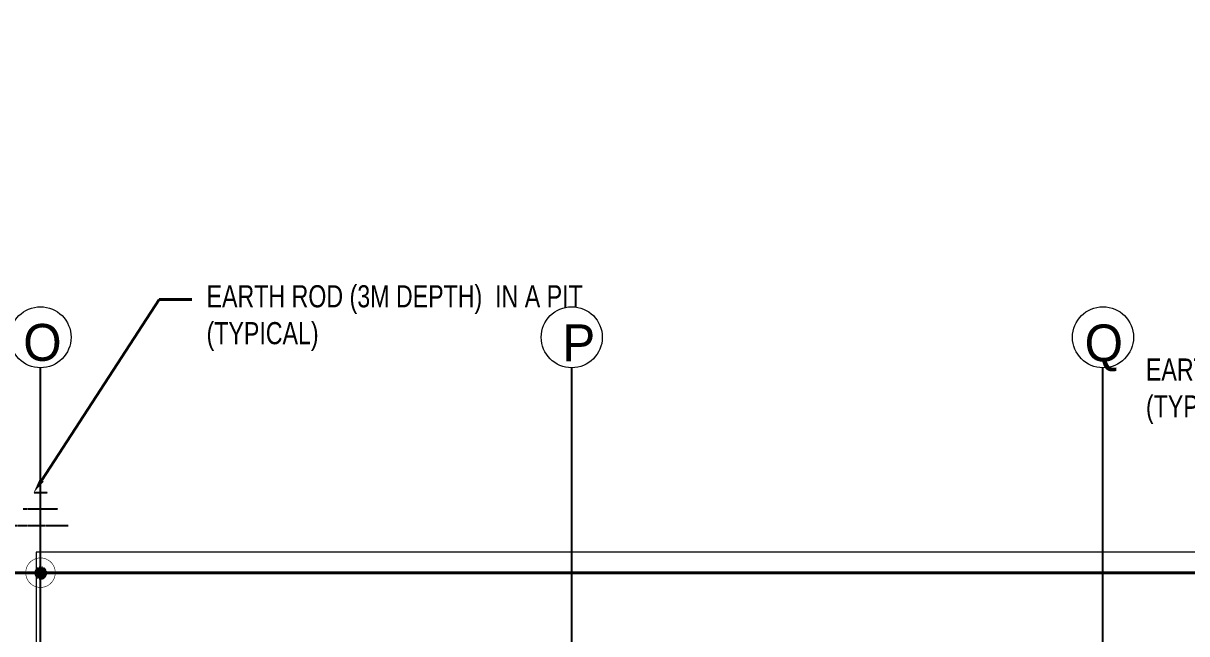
# Model space of a CAD drawing. Header units: metres. Extents: x -18745 to 220762, y -1579758 to -1356048.
# Drawn here: x 187880 to 203648, y -1454801 to -1446520 of the extents above; entities that cross this region are included whole.
import ezdxf
from ezdxf import colors
from ezdxf.entities.mleader import LeaderData, LeaderLine
from ezdxf.math import Vec2, Vec3

# ---------------------------------------------------------------- set-up
doc = ezdxf.new("R2010")
doc.units = ezdxf.units.M
for name, pattern in [('DASHDOTX2', [50.8, 25.4, -12.7, 0, -12.7]), ('DASHED2', [0.375, 0.25, -0.125]), ('PHANTOMX2', [5, 2.5, -0.5, 0.5, -0.5, 0.5, -0.5])]:
    doc.linetypes.add(name, pattern=pattern)
doc.layers.get('0').update_dxf_attribs({"lineweight": 0})
doc.layers.add('0E-PW-GRD', color=6, linetype='Continuous')
doc.layers.add('A-100 - Copy$0$axes', color=8, linetype='Continuous')
for name, color, linetype, lineweight in [('A-100 - Copy$0$AxisBalloons_2', 8, 'Continuous', 0), ('A-100 - Copy$0$Proj', 8, 'Continuous', 0), ('A-100 - Copy$0$TEXT', 8, 'Continuous', 0), ('E-GRND', 94, 'DASHED2', 40)]:
    doc.layers.add(name, color=color, linetype=linetype, lineweight=lineweight)
doc.styles.add('A-100 - Copy$0$Standard', font='GOTHIC.TTF')
doc.styles.add('ROMANS', font='romans.shx', dxfattribs={"width": 0.85})

# ---------------------------------------------------------------- blocks, each defined once
blk = doc.blocks.new('GROUND-ROD1')
at = {"layer": 'E-GRND', "linetype": 'ByBlock', "lineweight": -2}
h = blk.add_hatch(color=256, dxfattribs=at)
edge = h.paths.add_edge_path(flags=0)
edge.add_arc((-6, 4), 76.2, 0, 180)
edge.add_arc((-6, 4), 76.2, 180, 360)
for p, q in [((-650, -373), (-650, 373)), ((-876, -237), (-876, 237)), ((-1097, -92), (-1097, 95)), ((-2, 0), (-650, 0))]:
    blk.add_line(p, q, dxfattribs=at)
at = {"layer": 'E-GRND', "const_width": 8}
blk.add_lwpolyline([(111, -159, -2.025962), (111, 159, -0.493593), (111, -159, 0.493593)], format="xyb", dxfattribs=at)
at = {"layer": 'E-GRND', "linetype": 'ByBlock', "lineweight": -2}
for start, end in [(360, 180), (180, 360)]:
    blk.add_arc((-6, 4), 76.2, start, end, dxfattribs=at)
blk = doc.blocks.new('_Origin')
at = {"color": 0, "linetype": 'ByBlock', "lineweight": -2}
blk.add_line((0, 0), (-1, 0), dxfattribs=at)
blk.add_circle((0, 0), 0.5, dxfattribs=at)
blk = doc.blocks.new('A-100 - Copy')
at = {"layer": 'A-100 - Copy$0$axes'}
for p, q in [((188113.3, -1477297.4, 0), (188113.3, -1451192.7, 0)), ((195313.3, -1477297.4, 0), (195313.3, -1451192.7, 0)), ((195313.3, -1477297.4, 0), (195313.3, -1451192.7, 0)), ((202513.3, -1477297.4, 0), (202513.3, -1451192.7, 0))]:
    blk.add_line(p, q, dxfattribs=at)
at = {"layer": 'A-100 - Copy$0$AxisBalloons_2'}
for centre in [(188113.3, -1450778.8, 0), (195313.3, -1450778.8, 0), (202513.3, -1450778.8, 0)]:
    blk.add_circle(centre, 413.9, dxfattribs=at)
at = {"layer": 'A-100 - Copy$0$Proj'}
blk.add_lwpolyline([(188053.3, -1469902.7), (188053.3, -1471182.7), (211678.3, -1471182.7), (211678.3, -1453692.7), (188053.3, -1453692.7), (188053.3, -1454972.7)], dxfattribs=at)
at = {"layer": 'A-100 - Copy$0$TEXT', "char_height": 500, "attachment_point": 1, "style": 'A-100 - Copy$0$Standard'}
for s, insert in [('O', (187879.5, -1450598.5, 0)), ('P', (195185.4, -1450604.5, 0)), ('Q', (202264.2, -1450606.1, 0))]:
    blk.add_mtext_dynamic_manual_height_columns(s, width=500, gutter_width=1, heights=[0], dxfattribs=dict(at, insert=insert))

msp = doc.modelspace()

# ---------------------------------------------------------------- linework, layer by layer
at = {"layer": '0E-PW-GRD', "linetype": 'DASHDOTX2', "ltscale": 10, "const_width": 40, "elevation": 0}
msp.add_lwpolyline([(145625.6, -1394572.7), (167779.4, -1394572.7), (167779.4, -1395822.7), (174978.3, -1395822.7), (174978.3, -1403237.7), (176258.3, -1403237.7), (176258.3, -1434902.7), (174978.3, -1434902.7), (174978.3, -1448023.8), (174978.3, -1453972.7), (210878.3, -1453972.7), (210878.3, -1470902.7), (174978.3, -1470902.7), (174978.3, -1477822.7), (158048.3, -1477822.7)], dxfattribs=at)

# ---------------------------------------------------------------- block references
at = {"layer": '0E-PW-GRD', "color": 141, "linetype": 'PHANTOMX2', "rotation": 270}
msp.add_blockref('GROUND-ROD1', (188113.3, -1453983.1, 0), dxfattribs=at)

# ---------------------------------------------------------------- leaders
at = {"layer": 'E-GRND', "linetype": 'ByBlock', "ltscale": 400}
ml = msp.add_multileader_mtext('Standard', dxfattribs=at)
ml.set_content('{\\fArial|b0|i0|c0|p34;\\W0.75;\\C256;EARTH ROD (3M DEPTH)  IN A PIT (TYPICAL)}', color=140, style='ROMANS')
ml.set_leader_properties(color=181, lineweight=-1)
ml.build(insert=Vec2(0, 0))
ml.multileader.update_dxf_attribs({"dogleg_length": 319.7, "arrow_head_size": 200})
ctx = ml.context
ctx.base_point, ctx.char_height, ctx.arrow_head_size, ctx.landing_gap_size, ctx.plane_origin, ctx.plane_x_axis, ctx.plane_y_axis = Vec3(190163.7, -1450267.6, 0), 300, 200, 200, Vec3(187646.2, -1450079.3, 0), Vec3(1, 0.0000626), Vec3(-0.0000626, 1)
notes = []
notes.append((ctx, [(1, (1, 1, 0), (189721.7, -1450267.6, 0), (1, 0.0000626), 442, [(0, [(188020.8, -1452886.3, 0)], 0, [])])]))
ctx.mtext.insert, ctx.mtext.text_direction, ctx.mtext.rotation, ctx.mtext.width, ctx.mtext.defined_height, ctx.mtext.flow_direction = Vec3(190363.7, -1450073.4, 0), Vec3(1, 0.0000626), 0.0000626, 5749.077, 1062.8, 5
ml = msp.add_multileader_mtext('Standard', dxfattribs=at)
ml.set_content('{\\fArial|b0|i0|c0|p34;\\W0.75;\\C256;EARTH ROD (3M DEPTH)  IN A PIT (TYPICAL)}', color=140, style='ROMANS')
ml.set_leader_properties(color=181, lineweight=-1)
ml.build(insert=Vec2(0, 0))
ml.multileader.update_dxf_attribs({"dogleg_length": 319.7, "arrow_head_size": 200})
ctx = ml.context
ctx.base_point, ctx.char_height, ctx.arrow_head_size, ctx.landing_gap_size, ctx.plane_origin, ctx.plane_x_axis, ctx.plane_y_axis = Vec3(202895.3, -1451261.2), 300, 200, 200, Vec3(196272.5, -1449706.8), Vec3(1, 0.0000626), Vec3(-0.0000626, 1)
notes.append((ctx, [(0, (1, 1, 0), (208805.4, -1451260.9), (-1, -0.0000626), 442, [(0, [(209624.5, -1452873.7)], 0, [])])]))
ctx.mtext.insert, ctx.mtext.text_direction, ctx.mtext.rotation, ctx.mtext.width, ctx.mtext.defined_height, ctx.mtext.flow_direction = Vec3(203095.2, -1451067.1), Vec3(1, 0.0000626), 0.0000626, 5749.077, 1062.8, 5
ml = msp.add_multileader_mtext('Standard', dxfattribs=at)
ml.set_content('{\\fArial|b0|i0|c0|p34;\\W0.75;\\C256;95MM² BARE COPPER CONDUCTOR BURIED 500MM UNDER GROUND, LIGHTNING LOOP TO BE USED FOR LV GROUNDING (TYPICAL)}', color=140, style='ROMANS')
ml.set_leader_properties(color=181, lineweight=-1)
ml.set_arrow_properties(name='ORIGIN')
ml.build(insert=Vec2(0, 0))
ml.multileader.update_dxf_attribs({"dogleg_length": 319.7, "arrow_head_size": 200})
ctx = ml.context
ctx.base_point, ctx.char_height, ctx.arrow_head_size, ctx.landing_gap_size, ctx.plane_origin, ctx.plane_x_axis, ctx.plane_y_axis = Vec3(181141.7, -1451812.1, 0), 300, 200, 200, Vec3(178624.3, -1451623.8, 0), Vec3(1, 0.0000626), Vec3(-0.0000626, 1)
notes.append((ctx, [(1, (1, 1, 0), (180699.7, -1451812.1, 0), (1, 0.0000626), 442, [(0, [(178812.9, -1453972.7, 0)], 0, [])])]))
ctx.mtext.insert, ctx.mtext.text_direction, ctx.mtext.rotation, ctx.mtext.width, ctx.mtext.defined_height, ctx.mtext.flow_direction = Vec3(181341.7, -1451618, 0), Vec3(1, 0.0000626), 0.0000626, 6701.293, 1062.8, 5
for ctx, leaders in notes:
    for number, flags, end, landing, length, lines in leaders:
        leader = LeaderData()
        leader.index, (leader.has_last_leader_line, leader.has_dogleg_vector, leader.attachment_direction) = number, flags
        leader.last_leader_point, leader.dogleg_vector, leader.dogleg_length = Vec3(end), Vec3(landing), length
        for number, points, colour, breaks in lines:
            line = LeaderLine()
            line.index, line.vertices, line.color, line.breaks = number, Vec3.list(points), colors.encode_raw_color(colour), breaks
            leader.lines.append(line)
        ctx.leaders.append(leader)

# ---------------------------------------------------------------- next in the draw order: block references
msp.add_blockref('A-100 - Copy', (0, 0))

doc.saveas('drawing.dxf')
